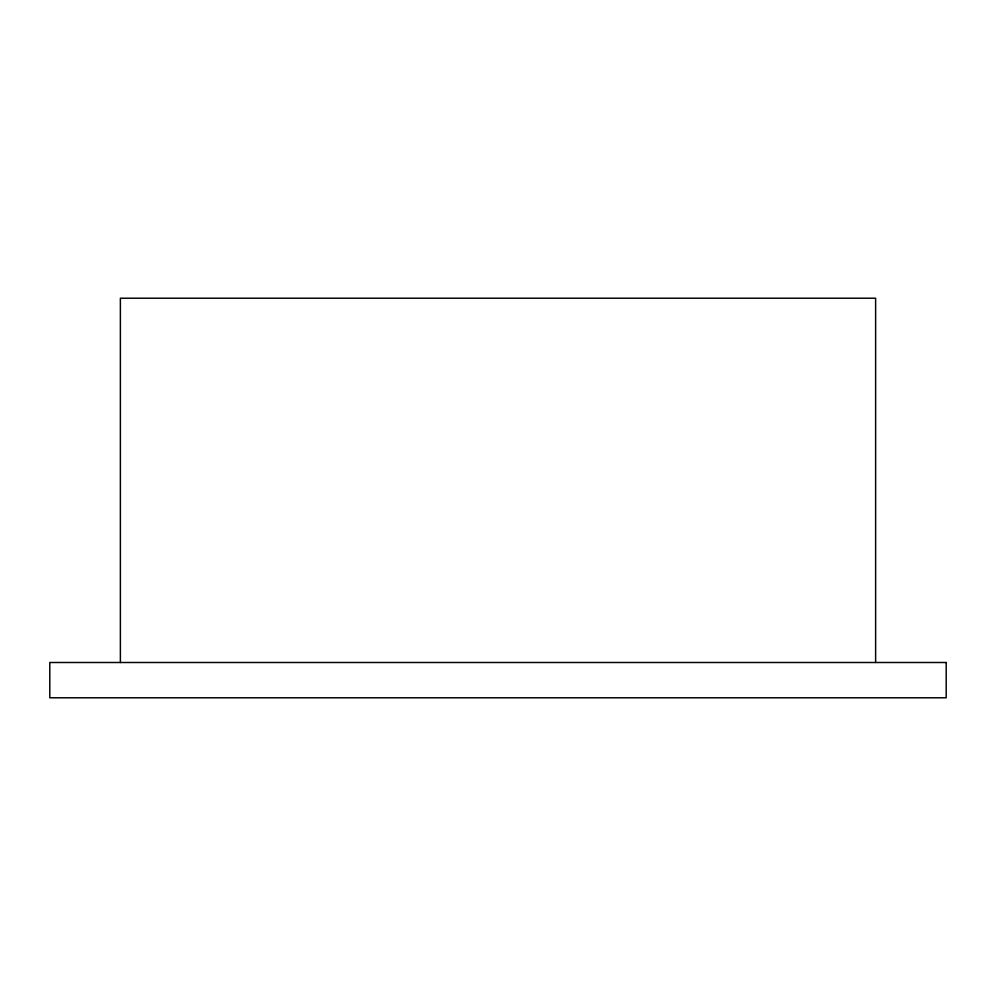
<?xml version="1.0" encoding="UTF-8"?>
<svg xmlns="http://www.w3.org/2000/svg" width="996" height="996" viewBox="0 0 996 996"><rect width="100%" height="100%" fill="white"/><g stroke="black" fill="none" stroke-linecap="round" stroke-linejoin="round"><path stroke-width="1.49" d="M875.621 662.502L875.621 298.215L120.379 298.215L120.379 662.502M946.2 662.502L49.8 662.502L49.8 697.785L946.2 697.785L946.2 662.502"/></g></svg>
